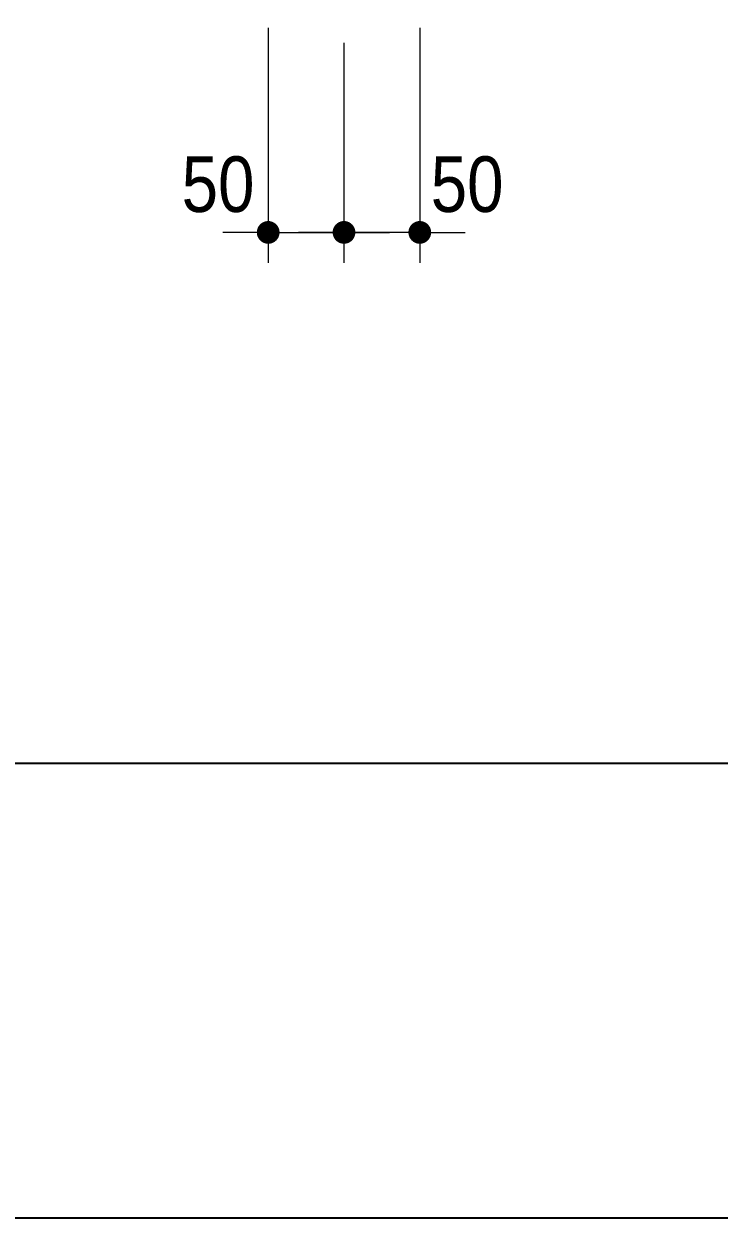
# Model space of a CAD drawing. Units: millimetres, scale not verified. Extents: x -6062 to 6062, y -3045 to 3045.
# Drawn here: x -4474 to -4015, y -2770 to -1982 of the extents above; entities that cross this region are included whole.
import ezdxf
from ezdxf.enums import TextEntityAlignment as Align

# ---------------------------------------------------------------- set-up
doc = ezdxf.new("R2010")
doc.units = ezdxf.units.MM
doc.header["$LTSCALE"] = 20
doc.header["$PDMODE"] = 32
doc.header["$PDSIZE"] = 10
for name, color, linetype, lineweight in [('0-1_1図面枠', 7, 'Continuous', 20), ('0-4_0', 7, 'Continuous', 25), ('0-6_2寸法-2', 7, 'Continuous', 15)]:
    doc.layers.add(name, color=color, linetype=linetype, lineweight=lineweight)
doc.layers.add('0-5_Defpoints', color=7, linetype='Continuous')
doc.styles.add('ＭＳ Ｐゴシック', font='')
doc.styles.get('ＭＳ Ｐゴシック').set_extended_font_data('MS PGothic')

# ---------------------------------------------------------------- blocks, each defined once
blk = doc.blocks.new('グループ-7')
at = {"layer": '0-1_1図面枠', "lineweight": 35}
blk.add_line((-80000, -49400), (80000, -49400), dxfattribs=at)
blk.add_lwpolyline([(-80000, 55400), (80000, 55400), (80000, -55400), (-80000, -55400)], close=True, dxfattribs=at)
blk = doc.blocks.new('図面枠')
at = {"layer": '0-1_1図面枠'}
blk.add_blockref('グループ-7', (0, 0), dxfattribs=at)
blk = doc.blocks.new('_Dot')
at = {"layer": '0-4_0'}
blk.add_line((-10, 0), (-20, 0), dxfattribs=at)
for points in [[(0, 0), (-10, 0), (-9.92, 1.25)], [(0, 0), (-9.92, -1.25), (-10, 0)], [(0, 0), (-9.92, 1.25), (-9.69, 2.49)], [(0, 0), (-9.69, -2.49), (-9.92, -1.25)], [(0, 0), (-9.69, 2.49), (-9.3, 3.68)], [(0, 0), (-9.3, -3.68), (-9.69, -2.49)], [(0, 0), (-9.3, 3.68), (-8.76, 4.82)], [(0, 0), (-8.76, -4.82), (-9.3, -3.68)], [(0, 0), (-8.76, 4.82), (-8.09, 5.88)], [(0, 0), (-8.09, -5.88), (-8.76, -4.82)], [(0, 0), (-8.09, 5.88), (-7.29, 6.85)], [(0, 0), (-7.29, -6.85), (-8.09, -5.88)], [(0, 0), (-7.29, 6.85), (-6.37, 7.71)], [(0, 0), (-6.37, -7.71), (-7.29, -6.85)], [(0, 0), (-6.37, 7.71), (-5.36, 8.44)], [(0, 0), (-5.36, -8.44), (-6.37, -7.71)], [(0, 0), (-5.36, 8.44), (-4.26, 9.05)], [(0, 0), (-4.26, -9.05), (-5.36, -8.44)], [(0, 0), (-4.26, 9.05), (-3.09, 9.51)], [(0, 0), (-3.09, -9.51), (-4.26, -9.05)], [(0, 0), (-3.09, 9.51), (-1.87, 9.82)], [(0, 0), (-1.87, -9.82), (-3.09, -9.51)], [(0, 0), (-1.87, 9.82), (-0.63, 9.98)], [(0, 0), (-0.63, -9.98), (-1.87, -9.82)], [(0, 0), (-0.63, 9.98), (0.63, 9.98)], [(0, 0), (0.63, -9.98), (-0.63, -9.98)], [(0, 0), (0.63, 9.98), (1.87, 9.82)], [(0, 0), (1.87, 9.82), (3.09, 9.51)], [(0, 0), (3.09, 9.51), (4.26, 9.05)], [(0, 0), (4.26, 9.05), (5.36, 8.44)], [(0, 0), (5.36, 8.44), (6.37, 7.71)], [(0, 0), (6.37, 7.71), (7.29, 6.85)], [(0, 0), (7.29, 6.85), (8.09, 5.88)], [(0, 0), (8.09, 5.88), (8.76, 4.82)], [(0, 0), (8.76, 4.82), (9.3, 3.68)], [(0, 0), (9.3, 3.68), (9.69, 2.49)], [(0, 0), (9.69, 2.49), (9.92, 1.25)], [(0, 0), (9.92, 1.25), (10, 0)], [(0, 0), (1.87, -9.82), (0.63, -9.98)], [(0, 0), (3.09, -9.51), (1.87, -9.82)], [(0, 0), (4.26, -9.05), (3.09, -9.51)], [(0, 0), (5.36, -8.44), (4.26, -9.05)], [(0, 0), (6.37, -7.71), (5.36, -8.44)], [(0, 0), (7.29, -6.85), (6.37, -7.71)], [(0, 0), (8.09, -5.88), (7.29, -6.85)], [(0, 0), (8.76, -4.82), (8.09, -5.88)], [(0, 0), (9.3, -3.68), (8.76, -4.82)], [(0, 0), (9.69, -2.49), (9.3, -3.68)], [(0, 0), (9.92, -1.25), (9.69, -2.49)], [(0, 0), (10, 0), (9.92, -1.25)]]:
    blk.add_solid(points, dxfattribs=at)

msp = doc.modelspace()

# ---------------------------------------------------------------- linework, layer by layer
at = {"layer": '0-5_Defpoints'}
msp.add_point((-4262.5, -2120), dxfattribs=at)
at = {"layer": '0-6_2寸法-2'}
for p, q in [((-4312.5, -1985), (-4312.5, -2140)), ((-4212.5, -1985), (-4212.5, -2140)), ((-4262.5, -1995), (-4262.5, -2140)), ((-4262.5, -1995), (-4262.5, -2140)), ((-4327.51, -2120), (-4342.51, -2120)), ((-4312.5, -2120), (-4262.5, -2120)), ((-4277.51, -2120), (-4292.51, -2120)), ((-4212.5, -2120), (-4262.5, -2120)), ((-4247.49, -2120), (-4232.49, -2120)), ((-4197.49, -2120), (-4182.49, -2120))]:
    msp.add_line(p, q, dxfattribs=at)

# ---------------------------------------------------------------- block references
at = {"layer": '0-1_1図面枠', "xscale": 0.05, "yscale": 0.05}
msp.add_blockref('図面枠', (-1787.5, 0), dxfattribs=at)
at = {"layer": '0-6_2寸法-2', "xscale": 0.7503418, "yscale": 0.7503418}
for p in [(-4312.5, -2120), (-4262.5, -2120)]:
    msp.add_blockref('_Dot', p, dxfattribs=at)
at = {"layer": '0-6_2寸法-2', "xscale": 0.7503418, "yscale": 0.7503418, "rotation": 180}
for p in [(-4262.5, -2120), (-4212.5, -2120)]:
    msp.add_blockref('_Dot', p, dxfattribs=at)

# ---------------------------------------------------------------- texts
at = {"layer": '0-6_2寸法-2', "style": 'ＭＳ Ｐゴシック', "width": 0.9}
for p in [(-4369.59, -2117.52), (-4205.29, -2117.52)]:
    msp.add_text('50', height=36.66, dxfattribs=at).set_placement(p, align=Align.BOTTOM_LEFT)

doc.saveas('drawing.dxf')
